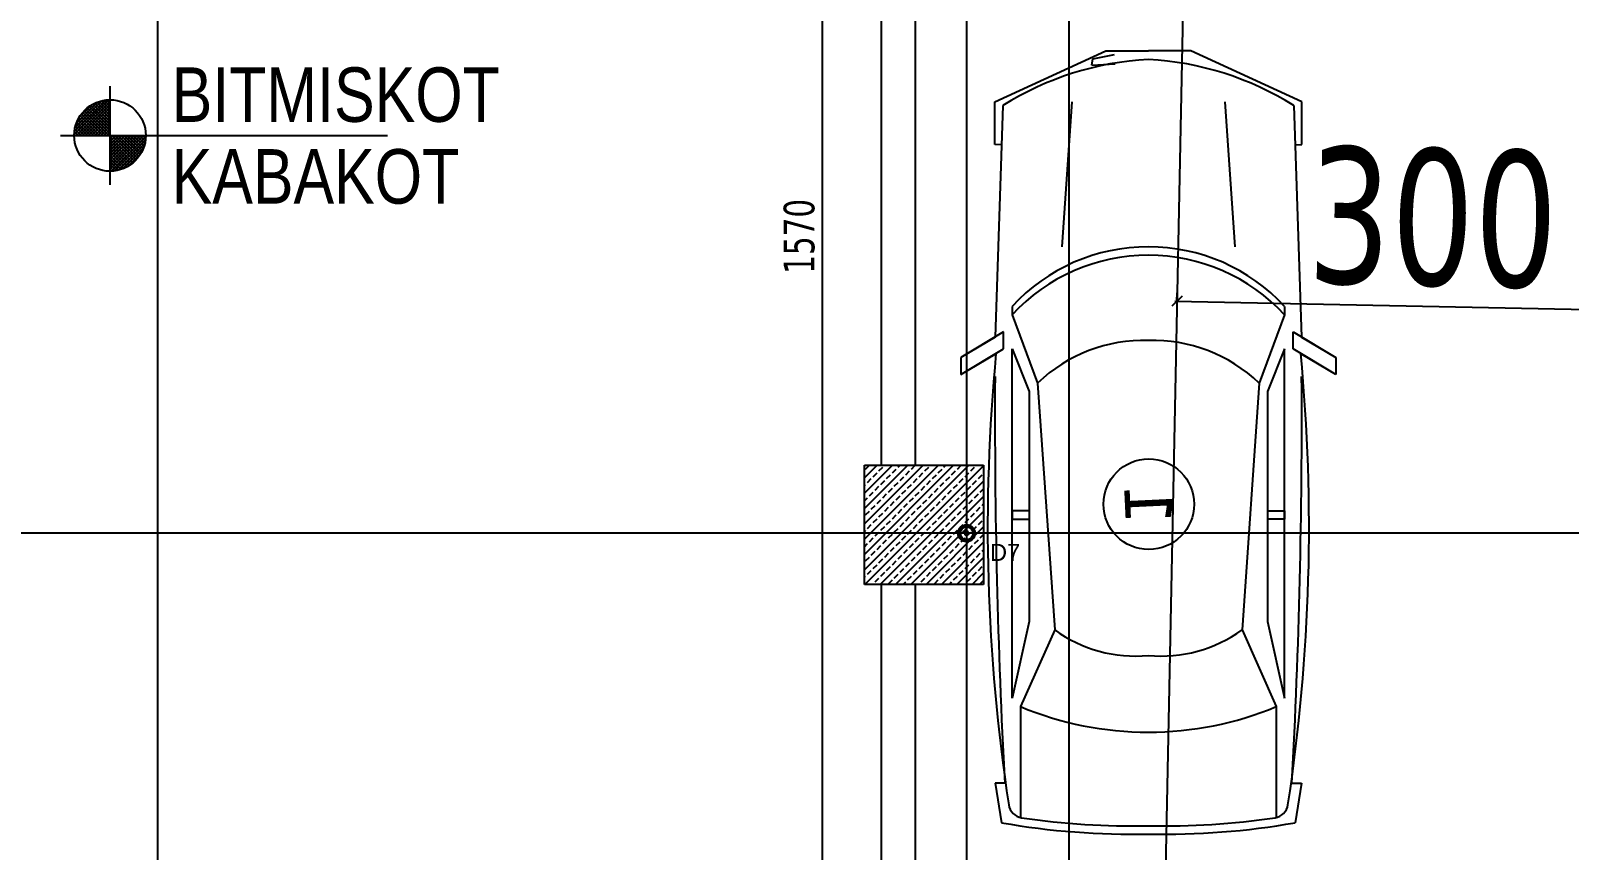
# Model space of a CAD drawing. Header units: millimetres. Extents: x 43168.9 to 43194.6, y -25545.1 to -25543.4.
# Drawn here: x 43170.896 to 43171.0766, y -25544.2611 to -25544.1649 of the extents above; entities that cross this region are included whole.
import ezdxf
from ezdxf.enums import TextEntityAlignment as Align

# ---------------------------------------------------------------- set-up
doc = ezdxf.new("R2010")
doc.units = ezdxf.units.MM
doc.header["$LTSCALE"] = 200
doc.linetypes.add('DASHDOT', pattern=[1, 0.5, -0.25, 0, -0.25])
doc.linetypes.add('DASHDOT2', pattern=[0.5, 0.25, -0.125, 0, -0.125])
for name, color, linetype in [('aks_sgh', 5, 'DASHDOT2'), ('duv_sgh', 4, 'Continuous'), ('kolon-b.a_sgh', 6, 'Continuous'), ('olcu-uyg_sgh', 193, 'Continuous'), ('olcuic_sgh', 183, 'Continuous'), ('tarama-betonarme_sgh', 223, 'Continuous'), ('yapi-yaklasma_sgh', 41, 'DASHDOT')]:
    doc.layers.add(name, color=color, linetype=linetype)
doc.styles.add('1-200', font='arial.ttf', dxfattribs={"height": 60})
doc.styles.add('dim', font='VERDANA.TTF', dxfattribs={"width": 0.7})
doc.styles.add('text1', font='VERDANA.TTF')
doc.styles.add('text2', font='arial.ttf')

msp = doc.modelspace()

# ---------------------------------------------------------------- hatches: boundary and pattern name
h = msp.add_hatch(color=256)
edge = h.paths.add_edge_path()
edge.add_arc((43171.0058790417, -25544.22391939969), 0.001, 0, 360)
edge = h.paths.add_edge_path(flags=16)
edge.add_arc((43171.0058790417, -25544.22391939969), 0.00075, 0, 360)
h = msp.add_hatch(color=256)
edge = h.paths.add_edge_path()
edge.add_arc((43171.0058790417, -25544.22391939969), 0.001, 0, 360)
edge = h.paths.add_edge_path(flags=16)
edge.add_arc((43171.0058790417, -25544.22391939969), 0.00075, 0, 360)

# ---------------------------------------------------------------- linework, layer by layer
at = {"color": 0}
for p, q in [((43171.00921139561, -25544.17327183719), (43171.02222215947, -25544.16727173576)), ((43171.00921139561, -25544.17327183719), (43171.02222215947, -25544.16727173576)), ((43171.0205855235, -25544.16895073312), (43171.02069314038, -25544.16820001053)), ((43171.02069314038, -25544.16820001053), (43171.02325800945, -25544.16769082478)), ((43171.02222215947, -25544.16727173576), (43171.027222244, -25544.16727173576)), ((43171.02222215947, -25544.16727173576), (43171.027222244, -25544.16727173576)), ((43171.03222232853, -25544.16727173576), (43171.027222244, -25544.16727173576)), ((43171.03222232853, -25544.16727173576), (43171.027222244, -25544.16727173576)), ((43171.04523309239, -25544.17327183719), (43171.03222232853, -25544.16727173576)), ((43171.04523309239, -25544.17327183719), (43171.03222232853, -25544.16727173576)), ((43171.0205855235, -25544.16895073312), (43171.02333038439, -25544.16879612337)), ((43170.90528768978, -25544.17140733486), (43170.90528768974, -25544.18300733486)), ((43171.00921139561, -25544.17827192172), (43171.00921139561, -25544.17327183719)), ((43171.00921139561, -25544.17827192172), (43171.00921139561, -25544.17327183719)), ((43171.01012498698, -25544.17368907436), (43171.0092219397, -25544.20087230377)), ((43171.01822209185, -25544.17327183719), (43171.01706581192, -25544.19027212458)), ((43171.03622239615, -25544.17327183719), (43171.03737867608, -25544.19027212458)), ((43171.04431950102, -25544.17368907436), (43171.04522254829, -25544.20087230377)), ((43171.04523309239, -25544.17827192172), (43171.04523309239, -25544.17327183719)), ((43171.04523309239, -25544.17827192172), (43171.04523309239, -25544.17327183719)), ((43170.89948768976, -25544.17720733486), (43170.93788768976, -25544.17720733486)), ((43171.0092219397, -25544.17827192172), (43171.00921139561, -25544.17827192172)), ((43171.00997191367, -25544.17829683641), (43171.00921139561, -25544.17827192172)), ((43171.04447257433, -25544.17829683641), (43171.04523309239, -25544.17827192172)), ((43171.04522254829, -25544.17827192172), (43171.04523309239, -25544.17827192172)), ((43171.01122197352, -25544.19727224291), (43171.01122197352, -25544.19827225982)), ((43171.04322251448, -25544.19727224291), (43171.04322251448, -25544.19827225982)), ((43171.01122197352, -25544.19827225982), (43171.01422202423, -25544.20627239506)), ((43171.04322251448, -25544.19827225982), (43171.04022246377, -25544.20627239506)), ((43171.01022195661, -25544.20027229363), (43171.00522187209, -25544.20327234434)), ((43171.0092219397, -25544.20087230377), (43171.00522187209, -25544.20327234434)), ((43171.01022195661, -25544.20227232744), (43171.01022195661, -25544.20027229363)), ((43171.04422253139, -25544.20227232744), (43171.04422253139, -25544.20027229363)), ((43171.04422253139, -25544.20027229363), (43171.04922261591, -25544.20327234434)), ((43171.04522254829, -25544.20087230377), (43171.04922261591, -25544.20327234434)), ((43171.00522187209, -25544.20527237816), (43171.01022195661, -25544.20227232744)), ((43171.00522187209, -25544.20527237816), (43171.0092219397, -25544.20287233758)), ((43171.01122197352, -25544.24327302055), (43171.01122197352, -25544.20227232744)), ((43171.01122197352, -25544.20227232744), (43171.01322200733, -25544.20727241196)), ((43171.04322251448, -25544.20227232744), (43171.04122248067, -25544.20727241196)), ((43171.04322251448, -25544.24327302055), (43171.04322251448, -25544.20227232744)), ((43171.04922261591, -25544.20527237816), (43171.04422253139, -25544.20227232744)), ((43171.04922261591, -25544.20527237816), (43171.04522254829, -25544.20287233758)), ((43171.00522187209, -25544.20327234434), (43171.00522187209, -25544.20527237816)), ((43171.00522187209, -25544.20327234434), (43171.00522187209, -25544.20527237816)), ((43171.04922261591, -25544.20327234434), (43171.04922261591, -25544.20527237816)), ((43171.04922261591, -25544.20327234434), (43171.04922261591, -25544.20527237816)), ((43171.01422202423, -25544.20627239506), (43171.01622205805, -25544.23527288531)), ((43171.04022246377, -25544.20627239506), (43171.03822242996, -25544.23527288531)), ((43171.01322200733, -25544.20727241196), (43171.01322200733, -25544.23427286841)), ((43171.04122248067, -25544.20727241196), (43171.04122248067, -25544.23427286841)), ((43171.01322200733, -25544.22127264864), (43171.01122197352, -25544.22127264864)), ((43171.01122197352, -25544.22127264864), (43171.01122197352, -25544.22227266555)), ((43171.01122197352, -25544.22227266555), (43171.01322200733, -25544.22227266555)), ((43171.04122248067, -25544.22127264864), (43171.04322251448, -25544.22127264864)), ((43171.04322251448, -25544.22227266555), (43171.04122248067, -25544.22227266555)), ((43171.04322251448, -25544.22127264864), (43171.04322251448, -25544.22227266555)), ((43171.01322200733, -25544.23427286841), (43171.01122197352, -25544.24327302055)), ((43171.01622205805, -25544.23527288531), (43171.01222199042, -25544.24427303746)), ((43171.03822242996, -25544.23527288531), (43171.04222249758, -25544.24427303746)), ((43171.04122248067, -25544.23427286841), (43171.04322251448, -25544.24327302055)), ((43171.01222199042, -25544.24427303746), (43171.01222199042, -25544.25729739841)), ((43171.04222249758, -25544.24427303746), (43171.04222249758, -25544.25729739841)), ((43171.0092219397, -25544.25327318961), (43171.00999571077, -25544.25791581601)), ((43171.01022195661, -25544.25327318961), (43171.0092219397, -25544.25327318961)), ((43171.0103637094, -25544.25327318961), (43171.0092219397, -25544.25327318961)), ((43171.04408077861, -25544.25327318961), (43171.04522254829, -25544.25327318961)), ((43171.04422253139, -25544.25327318961), (43171.04522254829, -25544.25327318961)), ((43171.04522254829, -25544.25327318961), (43171.04444877723, -25544.25791581601))]:
    msp.add_line(p, q, dxfattribs=at)
for p, q in [((43170.90109680797, -25544.17708769369), (43170.90517150389, -25544.17301299777)), ((43170.90112644304, -25544.17669884837), (43170.90478228863, -25544.17304300279)), ((43170.90121306202, -25544.17625301915), (43170.90435340906, -25544.17311267211)), ((43170.90133637706, -25544.17720733484), (43170.90528768978, -25544.17325602213)), ((43170.90135996399, -25544.17574690693), (43170.90384196379, -25544.17326490713)), ((43170.90168631823, -25544.17506134244), (43170.90314041192, -25544.17360724877)), ((43170.90169558731, -25544.17720733484), (43170.90528768977, -25544.17361523238)), ((43170.90205479756, -25544.17720733484), (43170.90528768977, -25544.17397444262)), ((43170.90528768976, -25544.17698628896), (43170.90243763761, -25544.17413623682)), ((43170.90528768976, -25544.17662707872), (43170.90262693485, -25544.17396632381)), ((43170.90528768976, -25544.17626786848), (43170.90283103936, -25544.17381121808)), ((43170.90528768976, -25544.17590865823), (43170.90304752237, -25544.17366849084)), ((43170.90528768976, -25544.17554944799), (43170.90326564712, -25544.17352740535)), ((43170.90528768977, -25544.17519023775), (43170.90351244633, -25544.17341499431)), ((43170.90528768977, -25544.1748310275), (43170.90375924555, -25544.17330258328)), ((43170.90528768977, -25544.17447181726), (43170.90402514569, -25544.17320927318)), ((43170.90528768977, -25544.17411260702), (43170.90430254537, -25544.17312746262)), ((43170.90528768977, -25544.17375339677), (43170.90460594235, -25544.17307164935)), ((43170.90528768978, -25544.17339418653), (43170.9049188105, -25544.17302530726)), ((43170.90528768978, -25544.17303497628), (43170.9052613353, -25544.1730086218)), ((43170.90263505368, -25544.17720733484), (43170.90130414037, -25544.17587642153)), ((43170.90299426392, -25544.17720733484), (43170.90141233402, -25544.17562540493)), ((43170.90335347417, -25544.17720733484), (43170.90152052765, -25544.17537438833)), ((43170.90371268441, -25544.17720733484), (43170.90164056588, -25544.1751352163)), ((43170.90407189466, -25544.17720733484), (43170.90177794977, -25544.17491338996)), ((43170.9044311049, -25544.17720733484), (43170.90192497198, -25544.17470120192)), ((43170.90479031514, -25544.17720733484), (43170.90208786284, -25544.17450488253)), ((43170.90514952539, -25544.17720733484), (43170.90225075369, -25544.17430856314)), ((43170.9024140078, -25544.17720733484), (43170.90528768977, -25544.17433365287)), ((43170.90277321805, -25544.17720733484), (43170.90528768977, -25544.17469286311)), ((43170.90313242829, -25544.17720733484), (43170.90528768977, -25544.17505207336)), ((43170.90349163854, -25544.17720733484), (43170.90528768977, -25544.17541128361)), ((43170.90385084878, -25544.17720733484), (43170.90528768976, -25544.17577049385)), ((43170.9011982127, -25544.17720733484), (43170.90109551654, -25544.17710463869)), ((43170.90155742294, -25544.17720733484), (43170.90112095435, -25544.17677086624)), ((43170.90191663319, -25544.17720733484), (43170.90116423077, -25544.17645493243)), ((43170.90227584343, -25544.17720733484), (43170.90123418518, -25544.17616567658)), ((43170.90421005902, -25544.17720733484), (43170.90528768976, -25544.1761297041)), ((43170.90456926927, -25544.17720733484), (43170.90528768976, -25544.17648891435)), ((43170.90492847952, -25544.17720733484), (43170.90528768976, -25544.17684812459)), ((43170.90528768976, -25544.17756654508), (43170.90564690001, -25544.17720733484)), ((43170.90528768976, -25544.17792575533), (43170.90600611025, -25544.17720733484)), ((43170.90528768976, -25544.17828496557), (43170.90636532049, -25544.17720733484)), ((43170.90528768976, -25544.17864417582), (43170.90672453074, -25544.17720733484)), ((43170.90528768976, -25544.17900338606), (43170.90708374098, -25544.17720733484)), ((43170.90528768976, -25544.17936259631), (43170.90744295123, -25544.17720733484)), ((43170.90528768976, -25544.17972180655), (43170.90780216148, -25544.17720733484)), ((43170.90528768976, -25544.1800810168), (43170.90816137172, -25544.17720733484)), ((43170.90528768976, -25544.18044022704), (43170.90852058196, -25544.17720733484)), ((43170.90528768976, -25544.18079943729), (43170.90887979221, -25544.17720733484)), ((43170.90528768976, -25544.18115864753), (43170.90923900245, -25544.17720733484)), ((43170.90818646146, -25544.18024427091), (43170.90528768976, -25544.17734549921)), ((43170.90799014207, -25544.18040716176), (43170.90528768976, -25544.17770470945)), ((43170.90540733091, -25544.18139821662), (43170.90948202682, -25544.17732352071)), ((43170.90835878778, -25544.18005738698), (43170.90550873564, -25544.17720733484)), ((43170.90579617623, -25544.18136858155), (43170.90945202181, -25544.17771273597)), ((43170.90852870079, -25544.17986808975), (43170.90586794588, -25544.17720733484)), ((43170.90868380653, -25544.17966398524), (43170.90622715613, -25544.17720733484)), ((43170.90882653376, -25544.17944750223), (43170.90658636637, -25544.17720733484)), ((43170.90896761925, -25544.17922937747), (43170.90694557661, -25544.17720733484)), ((43170.90908003029, -25544.17898257827), (43170.90730478686, -25544.17720733484)), ((43170.90919244132, -25544.17873577905), (43170.9076639971, -25544.17720733484)), ((43170.90928575142, -25544.17846987891), (43170.90802320735, -25544.17720733484)), ((43170.90936756198, -25544.17819247923), (43170.9083824176, -25544.17720733484)), ((43170.90942337525, -25544.17788908225), (43170.90874162784, -25544.17720733484)), ((43170.90946971734, -25544.1775762141), (43170.90910083809, -25544.17720733484)), ((43170.90948640279, -25544.1772336893), (43170.90946004833, -25544.17720733484)), ((43170.90779382268, -25544.18057005262), (43170.90528768976, -25544.1780639197)), ((43170.90758163464, -25544.18071707482), (43170.90528768976, -25544.17842312994)), ((43170.9073598083, -25544.18085445872), (43170.90528768976, -25544.17878234019)), ((43170.90712063627, -25544.18097449694), (43170.90528768976, -25544.17914155043)), ((43170.90686961967, -25544.18108269059), (43170.90528768976, -25544.17950076068)), ((43170.90624200545, -25544.18128196258), (43170.90938235249, -25544.17814161554)), ((43170.90674811767, -25544.1811350606), (43170.90923011747, -25544.1786530608)), ((43170.90743368215, -25544.18080870636), (43170.90888777583, -25544.17935461268)), ((43170.90661860306, -25544.18119088422), (43170.90528768976, -25544.17985997092)), ((43170.90632934801, -25544.18126083942), (43170.90528768976, -25544.18021918117)), ((43170.90604009217, -25544.18133079382), (43170.90528768976, -25544.18057839141)), ((43170.90572415836, -25544.18137407025), (43170.90528768976, -25544.18093760166)), ((43170.90539038592, -25544.18139950806), (43170.90528768976, -25544.1812968119)), ((43171.02195854949, -25544.22076030562), (43171.02195854949, -25544.22076030562))]:
    msp.add_line(p, q)
at = {"color": 0, "linetype": 'ByBlock', "lineweight": -2}
for p, q in [((43171.0311891763, -25544.19607672321), (43171.0299653541, -25544.19725241842)), ((43171.0060790417, -25544.22371939969), (43171.00567904171, -25544.22371939969)), ((43171.00567904171, -25544.22371939969), (43171.00567904171, -25544.22411939969)), ((43171.0060790417, -25544.22371939969), (43171.00567904171, -25544.22371939969)), ((43171.00567904171, -25544.22371939969), (43171.00567904171, -25544.22411939969)), ((43171.00567904171, -25544.22411939969), (43171.0060790417, -25544.22411939969)), ((43171.00567904171, -25544.22411939969), (43171.0060790417, -25544.22411939969)), ((43171.00594975238, -25544.22384868901), (43171.00580833103, -25544.22399011037)), ((43171.00594975238, -25544.22399011037), (43171.00580833103, -25544.22384868901)), ((43171.00594975238, -25544.22384868901), (43171.00580833103, -25544.22399011037)), ((43171.00594975238, -25544.22399011037), (43171.00580833103, -25544.22384868901)), ((43171.0060790417, -25544.22411939969), (43171.0060790417, -25544.22371939969)), ((43171.0060790417, -25544.22411939969), (43171.0060790417, -25544.22371939969))]:
    msp.add_line(p, q, dxfattribs=at)
at = {"color": 0}
msp.add_circle((43170.90528768976, -25544.17720733486), 0.004200000000000001, dxfattribs=at)
at = {"linetype": 'Continuous'}
msp.add_circle((43171.02727248704, -25544.22050640071), 0.005320000000000346, dxfattribs=at)
at = {"color": 0, "linetype": 'Continuous', "lineweight": -2}
for radius in [0.001, 0.001, 0.00075, 0.00075]:
    msp.add_circle((43171.0058790417, -25544.22391939969), radius, dxfattribs=at)
at = {"color": 0}
for centre, radius, start, end in [((43171.02922227781, -25544.20427236125), 0.03605612228057108, 93.17982954175338, 121.9821208195799), ((43171.02522221019, -25544.20427236125), 0.03605612228057108, 58.01787918042012, 86.82017045824662), ((43171.027222244, -25544.21205820715), 0.02178608257773878, 90, 137.2587549555883), ((43171.027222244, -25544.21205820715), 0.02178608257773878, 42.74124504441167, 90), ((43171.027222244, -25544.21305822406), 0.02178608257773878, 90, 137.2587549555883), ((43171.027222244, -25544.21305822406), 0.02178608257773878, 42.74124504441167, 90), ((43171.02672223555, -25544.21937261652), 0.0181072108613248, 88.41764539243664, 133.6573759964856), ((43171.02772225245, -25544.21937261652), 0.0181072108613248, 46.34262400351442, 91.58235460756336), ((43171.22273517038, -25544.22329622557), 0.2143856953616721, 174.5157722221091, 188.7238197954231), ((43170.83170931762, -25544.22329622557), 0.2143856953616721, 351.2761802045768, 5.484227777890904), ((43171.7997789762, -25544.21050850932), 0.7905727552520726, 179.6386925190084, 183.1008306676707), ((43170.2546655118, -25544.21050850932), 0.7905727552520726, 356.8991693323292, 0.3613074809916), ((43171.02572221864, -25544.22210599606), 0.01623637964533992, 234.1888356708188, 275.3009265807162), ((43171.02872226936, -25544.22210599606), 0.01623637964533992, 264.6990734192838, 305.8111643291812), ((43171.027222244, -25544.20827242887), 0.03900065930309958, 247.3801356131465, 270), ((43171.027222244, -25544.20827242887), 0.03900065930309958, 270, 292.6198643868535), ((43171.01260889668, -25544.25553947249), 0.0018, 188.7238197954231, 261.5115368966201), ((43171.04183559132, -25544.25553947249), 0.0018, 278.48846310338, 351.2761802045768), ((43171.02543463738, -25544.16960207629), 0.08965309296207911, 260.0838130198713, 271.1549237942075), ((43171.02543463738, -25544.16960207629), 0.08868921503438901, 261.5115368966201, 271.1549237942075), ((43171.02900985062, -25544.16960207629), 0.08965309296207911, 268.8450762057925, 279.9161869801287), ((43171.02900985062, -25544.16960207629), 0.08868921503438901, 268.8450762057925, 278.48846310338)]:
    msp.add_arc(centre, radius, start, end, dxfattribs=at)
at = {"layer": 'aks_sgh'}
for p, q in [((43170.9108790417, -25543.74091939969), (43170.9108790417, -25544.78991939969)), ((43171.0058790417, -25543.74091939969), (43171.0058790417, -25544.78991939969)), ((43171.0178790417, -25543.74091939969), (43171.0178790417, -25544.78991939969)), ((43171.17087959124, -25544.22391939969), (43170.19487849217, -25544.22391939969))]:
    msp.add_line(p, q, dxfattribs=at)
at = {"layer": 'duv_sgh'}
for p, q in [((43170.99587904171, -25544.21591939969), (43170.99587904171, -25544.11191939969)), ((43170.9998790417, -25544.21591939969), (43170.9998790417, -25544.11191939969)), ((43170.99587904171, -25544.33591939969), (43170.99587904171, -25544.22991939969)), ((43170.9998790417, -25544.33591939969), (43170.9998790417, -25544.22991939969))]:
    msp.add_line(p, q, dxfattribs=at)
at = {"layer": 'kolon-b.a_sgh'}
for p, q in [((43170.99387904171, -25544.21591939969), (43171.0078790417, -25544.21591939969)), ((43170.99387904171, -25544.22991939969), (43170.99387904171, -25544.21591939969)), ((43171.0078790417, -25544.21591939969), (43171.0078790417, -25544.22991939969)), ((43171.0078790417, -25544.22991939969), (43170.99387904171, -25544.22991939969))]:
    msp.add_line(p, q, dxfattribs=at)
at = {"layer": 'olcu-uyg_sgh'}
for p, q in [((43171.0305772652, -25544.19666457082), (43171.03059731811, -25544.1956647719)), ((43171.03032731546, -25544.19665955759), (43171.09081514827, -25544.19787275861))]:
    msp.add_line(p, q, dxfattribs=at)
at = {"layer": 'olcuic_sgh'}
msp.add_line((43170.9889100847, -25544.03166939969), (43170.9889100847, -25544.34616939969), dxfattribs=at)
at = {"layer": 'tarama-betonarme_sgh'}
for p, q in [((43170.99387904171, -25544.21741690161), (43170.99537654362, -25544.21591939969)), ((43170.99387904171, -25544.21921295283), (43170.99717259485, -25544.21591939969)), ((43170.99387904171, -25544.22100900406), (43170.99896864608, -25544.21591939969)), ((43170.99387904171, -25544.22280505528), (43171.0007646973, -25544.21591939969)), ((43170.99387904171, -25544.22460110651), (43171.00256074852, -25544.21591939969)), ((43170.99387904171, -25544.22639715773), (43171.00435679975, -25544.21591939969)), ((43170.99387904171, -25544.22819320895), (43171.00615285097, -25544.21591939969)), ((43170.99394890219, -25544.22991939969), (43171.0078790417, -25544.21598926018)), ((43170.99401910153, -25544.21637881656), (43170.99446811434, -25544.21592980375)), ((43170.99424360794, -25544.21795036138), (43170.99469262074, -25544.21750134857)), ((43170.99491712714, -25544.21727684217), (43170.99536613996, -25544.21682782936)), ((43170.99559064636, -25544.21660332296), (43170.99603965916, -25544.21615431015)), ((43170.99626416557, -25544.21592980375), (43170.99627456962, -25544.21591939969)), ((43170.99648867197, -25544.21750134857), (43170.99693768477, -25544.21705233576)), ((43170.99716219118, -25544.21682782936), (43170.99761120398, -25544.21637881656)), ((43170.99783571038, -25544.21615431015), (43170.99807062085, -25544.21591939969)), ((43170.99806021679, -25544.21772585497), (43170.9985092296, -25544.21727684217)), ((43170.998733736, -25544.21705233576), (43170.9991827488, -25544.21660332296)), ((43170.99940725521, -25544.21637881656), (43170.99985626801, -25544.21592980375)), ((43170.99963176161, -25544.21795036138), (43171.00008077441, -25544.21750134857)), ((43171.00030528082, -25544.21727684217), (43171.00075429363, -25544.21682782936)), ((43171.00097880003, -25544.21660332296), (43171.00142781284, -25544.21615431015)), ((43171.00165231924, -25544.21592980375), (43171.0016627233, -25544.21591939969)), ((43171.00187682564, -25544.21750134857), (43171.00232583845, -25544.21705233576)), ((43171.00255034485, -25544.21682782936), (43171.00299935765, -25544.21637881656)), ((43171.00322386406, -25544.21615431015), (43171.00345877452, -25544.21591939969)), ((43171.00344837046, -25544.21772585497), (43171.00389738327, -25544.21727684217)), ((43171.00412188967, -25544.21705233576), (43171.00457090248, -25544.21660332296)), ((43171.00479540888, -25544.21637881656), (43171.00524442169, -25544.21592980375)), ((43171.00501991528, -25544.21795036138), (43171.00546892809, -25544.21750134857)), ((43171.00569343449, -25544.21727684217), (43171.0061424473, -25544.21682782936)), ((43171.0063669537, -25544.21660332296), (43171.00681596651, -25544.21615431015)), ((43171.00704047291, -25544.21592980375), (43171.00705087697, -25544.21591939969)), ((43171.00726497931, -25544.21750134857), (43171.00771399212, -25544.21705233576)), ((43170.99387904171, -25544.21831492761), (43170.99401910153, -25544.21817486778)), ((43170.99446811434, -25544.2195219062), (43170.99491712714, -25544.21907289339)), ((43170.99514163355, -25544.21884838699), (43170.99559064636, -25544.21839937418)), ((43170.99574495342, -25544.22991939969), (43171.0078790417, -25544.2177853114)), ((43170.99581515276, -25544.21817486778), (43170.99626416557, -25544.21772585497)), ((43170.99603965916, -25544.2197464126), (43170.99648867197, -25544.2192973998)), ((43170.99671317837, -25544.21907289339), (43170.99716219118, -25544.21862388058)), ((43170.99738669758, -25544.21839937418), (43170.99783571038, -25544.21795036138)), ((43170.99828472319, -25544.2192973998), (43170.998733736, -25544.21884838699)), ((43170.9989582424, -25544.21862388058), (43170.99940725521, -25544.21817486778)), ((43170.99985626801, -25544.2195219062), (43171.00030528082, -25544.21907289339)), ((43171.00052978722, -25544.21884838699), (43171.00097880003, -25544.21839937418)), ((43171.00120330643, -25544.21817486778), (43171.00165231924, -25544.21772585497)), ((43171.00142781284, -25544.2197464126), (43171.00187682564, -25544.2192973998)), ((43171.00210133204, -25544.21907289339), (43171.00255034485, -25544.21862388058)), ((43171.00277485125, -25544.21839937418), (43171.00322386406, -25544.21795036138)), ((43171.00367287687, -25544.2192973998), (43171.00412188967, -25544.21884838699)), ((43171.00434639608, -25544.21862388058), (43171.00479540888, -25544.21817486778)), ((43171.00524442169, -25544.2195219062), (43171.00569343449, -25544.21907289339)), ((43171.00591794089, -25544.21884838699), (43171.0063669537, -25544.21839937418)), ((43171.00659146011, -25544.21817486778), (43171.00704047291, -25544.21772585497)), ((43171.00681596651, -25544.2197464126), (43171.00726497931, -25544.2192973998)), ((43171.00748948572, -25544.21907289339), (43171.0078790417, -25544.2186833374)), ((43170.99387904171, -25544.22011097883), (43170.99424360794, -25544.2197464126)), ((43170.99469262074, -25544.22109345102), (43170.99514163355, -25544.22064443821)), ((43170.99536613996, -25544.22041993181), (43170.99581515276, -25544.219970919)), ((43170.99626416557, -25544.22131795742), (43170.99671317837, -25544.22086894462)), ((43170.99693768477, -25544.22064443821), (43170.99738669758, -25544.22019542541)), ((43170.99754100465, -25544.22991939969), (43171.0078790417, -25544.21958136263)), ((43170.99761120398, -25544.219970919), (43170.99806021679, -25544.2195219062)), ((43170.99783571038, -25544.22154246382), (43170.99828472319, -25544.22109345102)), ((43170.9985092296, -25544.22086894462), (43170.9989582424, -25544.22041993181)), ((43170.9991827488, -25544.22019542541), (43170.99963176161, -25544.2197464126)), ((43171.00008077441, -25544.22109345102), (43171.00052978722, -25544.22064443821)), ((43171.00075429363, -25544.22041993181), (43171.00120330643, -25544.219970919)), ((43171.00165231924, -25544.22131795742), (43171.00210133204, -25544.22086894462)), ((43171.00232583845, -25544.22064443821), (43171.00277485125, -25544.22019542541)), ((43171.00299935765, -25544.219970919), (43171.00344837046, -25544.2195219062)), ((43171.00322386406, -25544.22154246382), (43171.00367287687, -25544.22109345102)), ((43171.00389738327, -25544.22086894462), (43171.00434639608, -25544.22041993181)), ((43171.00457090248, -25544.22019542541), (43171.00501991528, -25544.2197464126)), ((43171.00546892809, -25544.22109345102), (43171.00591794089, -25544.22064443821)), ((43171.0061424473, -25544.22041993181), (43171.00659146011, -25544.219970919)), ((43171.00704047291, -25544.22131795742), (43171.00748948572, -25544.22086894462)), ((43171.00771399212, -25544.22064443821), (43171.0078790417, -25544.22047938863)), ((43170.99401910153, -25544.22176697023), (43170.99446811434, -25544.22131795742)), ((43170.99424360794, -25544.22333851505), (43170.99469262074, -25544.22288950224)), ((43170.99491712714, -25544.22266499584), (43170.99536613996, -25544.22221598303)), ((43170.99559064636, -25544.22199147663), (43170.99603965916, -25544.22154246382)), ((43170.99648867197, -25544.22288950224), (43170.99693768477, -25544.22244048944)), ((43170.99716219118, -25544.22221598303), (43170.99761120398, -25544.22176697023)), ((43170.99806021679, -25544.22311400864), (43170.9985092296, -25544.22266499584)), ((43170.998733736, -25544.22244048944), (43170.9991827488, -25544.22199147663)), ((43170.99933705587, -25544.22991939969), (43171.0078790417, -25544.22137741385)), ((43170.99940725521, -25544.22176697023), (43170.99985626801, -25544.22131795742)), ((43170.99963176161, -25544.22333851505), (43171.00008077441, -25544.22288950224)), ((43171.00030528082, -25544.22266499584), (43171.00075429363, -25544.22221598303)), ((43171.00097880003, -25544.22199147663), (43171.00142781284, -25544.22154246382)), ((43171.00187682564, -25544.22288950224), (43171.00232583845, -25544.22244048944)), ((43171.00255034485, -25544.22221598303), (43171.00299935765, -25544.22176697023)), ((43171.00344837046, -25544.22311400864), (43171.00389738327, -25544.22266499584)), ((43171.00412188967, -25544.22244048944), (43171.00457090248, -25544.22199147663)), ((43171.00479540888, -25544.22176697023), (43171.00524442169, -25544.22131795742)), ((43171.00501991528, -25544.22333851505), (43171.00546892809, -25544.22288950224)), ((43171.00569343449, -25544.22266499584), (43171.0061424473, -25544.22221598303)), ((43171.0063669537, -25544.22199147663), (43171.00681596651, -25544.22154246382)), ((43171.00726497931, -25544.22288950224), (43171.00771399212, -25544.22244048944)), ((43170.99387904171, -25544.22370308128), (43170.99401910153, -25544.22356302145)), ((43170.99446811434, -25544.22491005987), (43170.99491712714, -25544.22446104706)), ((43170.99514163355, -25544.22423654066), (43170.99559064636, -25544.22378752786)), ((43170.99581515276, -25544.22356302145), (43170.99626416557, -25544.22311400864)), ((43170.99603965916, -25544.22513456627), (43170.99648867197, -25544.22468555346)), ((43170.99671317837, -25544.22446104706), (43170.99716219118, -25544.22401203426)), ((43170.99738669758, -25544.22378752786), (43170.99783571038, -25544.22333851505)), ((43170.99828472319, -25544.22468555346), (43170.998733736, -25544.22423654066)), ((43170.9989582424, -25544.22401203426), (43170.99940725521, -25544.22356302145)), ((43170.99985626801, -25544.22491005987), (43171.00030528082, -25544.22446104706)), ((43171.00052978722, -25544.22423654066), (43171.00097880003, -25544.22378752786)), ((43171.00113310709, -25544.22991939969), (43171.0078790417, -25544.22317346507)), ((43171.00120330643, -25544.22356302145), (43171.00165231924, -25544.22311400864)), ((43171.00142781284, -25544.22513456627), (43171.00187682564, -25544.22468555346)), ((43171.00210133204, -25544.22446104706), (43171.00255034485, -25544.22401203426)), ((43171.00277485125, -25544.22378752786), (43171.00322386406, -25544.22333851505)), ((43171.00367287687, -25544.22468555346), (43171.00412188967, -25544.22423654066)), ((43171.00434639608, -25544.22401203426), (43171.00479540888, -25544.22356302145)), ((43171.00524442169, -25544.22491005987), (43171.00569343449, -25544.22446104706)), ((43171.00591794089, -25544.22423654066), (43171.0063669537, -25544.22378752786)), ((43171.00659146011, -25544.22356302145), (43171.00704047291, -25544.22311400864)), ((43171.00681596651, -25544.22513456627), (43171.00726497931, -25544.22468555346)), ((43171.00748948572, -25544.22446104706), (43171.0078790417, -25544.22407149108)), ((43170.99387904171, -25544.22549913251), (43170.99424360794, -25544.22513456627)), ((43170.99469262074, -25544.22648160469), (43170.99514163355, -25544.22603259188)), ((43170.99536613996, -25544.22580808548), (43170.99581515276, -25544.22535907268)), ((43170.99626416557, -25544.22670611109), (43170.99671317837, -25544.22625709829)), ((43170.99693768477, -25544.22603259188), (43170.99738669758, -25544.22558357908)), ((43170.99761120398, -25544.22535907268), (43170.99806021679, -25544.22491005987)), ((43170.99783571038, -25544.2269306175), (43170.99828472319, -25544.22648160469)), ((43170.9985092296, -25544.22625709829), (43170.9989582424, -25544.22580808548)), ((43170.9991827488, -25544.22558357908), (43170.99963176161, -25544.22513456627)), ((43171.00008077441, -25544.22648160469), (43171.00052978722, -25544.22603259188)), ((43171.00075429363, -25544.22580808548), (43171.00120330643, -25544.22535907268)), ((43171.00165231924, -25544.22670611109), (43171.00210133204, -25544.22625709829)), ((43171.00232583845, -25544.22603259188), (43171.00277485125, -25544.22558357908)), ((43171.00292915831, -25544.22991939969), (43171.0078790417, -25544.2249695163)), ((43171.00299935765, -25544.22535907268), (43171.00344837046, -25544.22491005987)), ((43171.00322386406, -25544.2269306175), (43171.00367287687, -25544.22648160469)), ((43171.00389738327, -25544.22625709829), (43171.00434639608, -25544.22580808548)), ((43171.00457090248, -25544.22558357908), (43171.00501991528, -25544.22513456627)), ((43171.00546892809, -25544.22648160469), (43171.00591794089, -25544.22603259188)), ((43171.0061424473, -25544.22580808548), (43171.00659146011, -25544.22535907268)), ((43171.00704047291, -25544.22670611109), (43171.00748948572, -25544.22625709829)), ((43171.00771399212, -25544.22603259188), (43171.0078790417, -25544.2258675423)), ((43170.99401910153, -25544.2271551239), (43170.99446811434, -25544.22670611109)), ((43170.99424360794, -25544.22872666872), (43170.99469262074, -25544.22827765592)), ((43170.99491712714, -25544.22805314951), (43170.99536613996, -25544.22760413671)), ((43170.99559064636, -25544.2273796303), (43170.99603965916, -25544.2269306175)), ((43170.99648867197, -25544.22827765592), (43170.99693768477, -25544.22782864311)), ((43170.99716219118, -25544.22760413671), (43170.99761120398, -25544.2271551239)), ((43170.99806021679, -25544.22850216232), (43170.9985092296, -25544.22805314951)), ((43170.998733736, -25544.22782864311), (43170.9991827488, -25544.2273796303)), ((43170.99940725521, -25544.2271551239), (43170.99985626801, -25544.22670611109)), ((43170.99963176161, -25544.22872666872), (43171.00008077441, -25544.22827765592)), ((43171.00030528082, -25544.22805314951), (43171.00075429363, -25544.22760413671)), ((43171.00097880003, -25544.2273796303), (43171.00142781284, -25544.2269306175)), ((43171.00187682564, -25544.22827765592), (43171.00232583845, -25544.22782864311)), ((43171.00255034485, -25544.22760413671), (43171.00299935765, -25544.2271551239)), ((43171.00344837046, -25544.22850216232), (43171.00389738327, -25544.22805314951)), ((43171.00412188967, -25544.22782864311), (43171.00457090248, -25544.2273796303)), ((43171.00472520954, -25544.22991939969), (43171.0078790417, -25544.22676556752)), ((43171.00479540888, -25544.2271551239), (43171.00524442169, -25544.22670611109)), ((43171.00501991528, -25544.22872666872), (43171.00546892809, -25544.22827765592)), ((43171.00569343449, -25544.22805314951), (43171.0061424473, -25544.22760413671)), ((43171.0063669537, -25544.2273796303), (43171.00681596651, -25544.2269306175)), ((43171.00726497931, -25544.22827765592), (43171.00771399212, -25544.22782864311)), ((43170.99387904171, -25544.22909123495), (43170.99401910153, -25544.22895117512)), ((43170.9948469282, -25544.22991939969), (43170.99491712714, -25544.22984920074)), ((43170.99514163355, -25544.22962469433), (43170.99559064636, -25544.22917568153)), ((43170.99581515276, -25544.22895117512), (43170.99626416557, -25544.22850216232)), ((43170.99671317837, -25544.22984920074), (43170.99716219118, -25544.22940018793)), ((43170.99738669758, -25544.22917568153), (43170.99783571038, -25544.22872666872)), ((43170.99843903064, -25544.22991939969), (43170.998733736, -25544.22962469433)), ((43170.9989582424, -25544.22940018793), (43170.99940725521, -25544.22895117512)), ((43171.00023508187, -25544.22991939969), (43171.00030528082, -25544.22984920074)), ((43171.00052978722, -25544.22962469433), (43171.00097880003, -25544.22917568153)), ((43171.00120330643, -25544.22895117512), (43171.00165231924, -25544.22850216232)), ((43171.00210133204, -25544.22984920074), (43171.00255034485, -25544.22940018793)), ((43171.00277485125, -25544.22917568153), (43171.00322386406, -25544.22872666872)), ((43171.00382718432, -25544.22991939969), (43171.00412188967, -25544.22962469433)), ((43171.00434639608, -25544.22940018793), (43171.00479540888, -25544.22895117512)), ((43171.00562323554, -25544.22991939969), (43171.00569343449, -25544.22984920074)), ((43171.00591794089, -25544.22962469433), (43171.0063669537, -25544.22917568153)), ((43171.00652126077, -25544.22991939969), (43171.0078790417, -25544.22856161875)), ((43171.00659146011, -25544.22895117512), (43171.00704047291, -25544.22850216232)), ((43171.00748948572, -25544.22984920074), (43171.0078790417, -25544.22945964475))]:
    msp.add_line(p, q, dxfattribs=at)
at = {"layer": 'yapi-yaklasma_sgh'}
msp.add_line((43171.03257225912, -25544.09719816461), (43171.02858227128, -25544.29613097703), dxfattribs=at)

# ---------------------------------------------------------------- texts
at = {"color": 0, "style": 'text2', "width": 0.8}
for tag, p, s in [('BITMISKOT', (43170.91252768976, -25544.17560733486), '+0,10'), ('KABAKOT', (43170.91252768976, -25544.18520733486), '±0,00')]:
    msp.add_attdef(tag, p, s, height=0.0064, dxfattribs=at)
at = {"linetype": 'Continuous', "style": 'text1', "text_generation_flag": 4}
msp.add_attdef('1', text='', height=0.005600000000000385, rotation=92.73556609848184, dxfattribs=at).set_placement((43171.02727248704, -25544.22050640071), align=Align.MIDDLE)
at = {"layer": 'aks_sgh', "style": '1-200'}
msp.add_text('D7', height=0.002, rotation=5.211020732175437e-06, dxfattribs=at).set_placement((43171.00861696355, -25544.22716357885))
msp.add_text('D7', height=0.002, rotation=5.211020732175437e-06, dxfattribs=at).set_placement((43171.00861696355, -25544.22716357885))
at = {"layer": 'olcu-uyg_sgh', "color": 2, "style": 'dim', "width": 0.7}
msp.add_text('300', height=0.016, rotation=358.8509762568161, dxfattribs=at).set_placement((43171.04581385866, -25544.19447000337))
at = {"layer": 'olcuic_sgh', "color": 2, "style": 'dim', "width": 0.7}
msp.add_text('1570', height=0.0036, rotation=90, dxfattribs=at).set_placement((43170.98799886912, -25544.19344744536))

doc.saveas('drawing.dxf')
